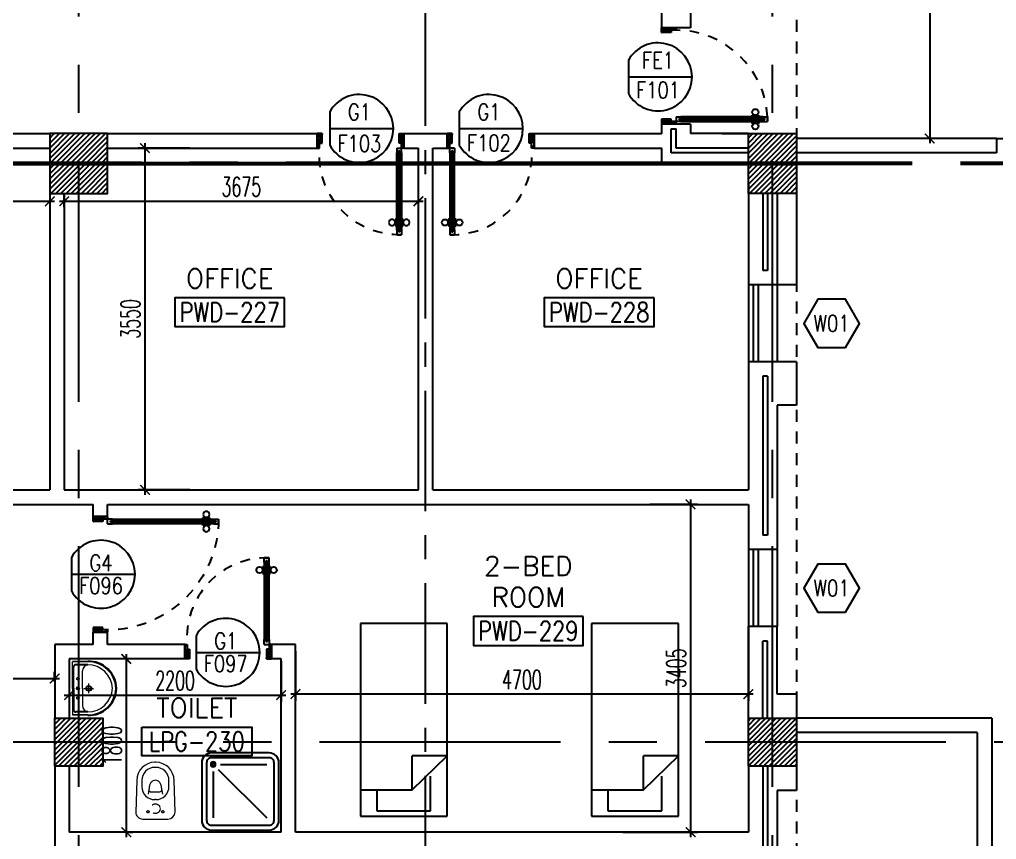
# Model space of a CAD drawing. Extents: x 88852.7 to 88945.7, y 39921.6 to 40001.1.
# Drawn here: x 88927.4 to 88937.54, y 39949.07 to 39957.58 of the extents above; entities that cross this region are included whole.
import ezdxf
from ezdxf.enums import TextEntityAlignment as Align

# ---------------------------------------------------------------- set-up
doc = ezdxf.new("R2010")
doc.units = 0
doc.header["$MEASUREMENT"] = 0
doc.header["$PDMODE"] = 34
for name, pattern in [('CENTER', [2, 1.25, -0.25, 0.25, -0.25]), ('CENTERX2', [4, 2.5, -0.5, 0.5, -0.5]), ('DASHED', [0.75, 0.5, -0.25]), ('HIDDEN', [0.375, 0.25, -0.125]), ('HIDDEN2', [0.1875, 0.125, -0.0625])]:
    doc.linetypes.add(name, pattern=pattern)
doc.layers.get('0').update_dxf_attribs({"linetype": 'CONTINUOUS'})
doc.layers.get('DEFPOINTS').update_dxf_attribs({"linetype": 'CONTINUOUS'})
for name, color, linetype in [('AX-DIM', 4, 'CONTINUOUS'), ('AXES', 11, 'CENTERX2'), ('AXES1', 11, 'CENTER'), ('COL', 2, 'CONTINUOUS'), ('DIM', 4, 'CONTINUOUS'), ('DOOR', 7, 'CONTINUOUS'), ('DOOR-CR', 4, 'CONTINUOUS'), ('DOOR-NO', 3, 'CONTINUOUS'), ('EJ', 9, 'CONTINUOUS'), ('FIX', 3, 'CONTINUOUS'), ('FUR', 4, 'CONTINUOUS'), ('HAT', 8, 'CONTINUOUS'), ('HIDDEN', 9, 'HIDDEN2'), ('INSUL', 4, 'CONTINUOUS'), ('PROJ-L', 3, 'CONTINUOUS'), ('RM-BOX', 4, 'CONTINUOUS'), ('RM-NAME', 2, 'CONTINUOUS'), ('RM-NO', 2, 'CONTINUOUS'), ('ROOF', 7, 'CONTINUOUS'), ('WALL', 2, 'CONTINUOUS'), ('WIN', 3, 'CONTINUOUS'), ('WIN-BOX', 3, 'CONTINUOUS'), ('WIN-NO', 5, 'CONTINUOUS')]:
    doc.layers.add(name, color=color, linetype=linetype)
doc.styles.add('ROMANS', font='ROMANS.shx', dxfattribs={"width": 0.6})
doc.dimstyles.new('DIM-OUT', dxfattribs={"dimscale": 0, "dimtxt": 0.24, "dimasz": 0.08, "dimexe": 0.02, "dimexo": 0.02, "dimgap": 0.05, "dimtad": 1, "dimdec": 0, "dimlfac": 1000, "dimzin": 0, "dimdsep": 46, "dimtxsty": 'ROMANS', "dimblk1": 'ARCHTICK', "dimblk2": 'ARCHTICK', "dimsah": 1, "dimcen": 0.01, "dimdle": 0.08, "dimclrd": 4, "dimclre": 4, "dimclrt": 2, "dimadec": 0, "dimazin": 0, "dimtp": 2, "dimtm": 2, "dimtfac": 0.114286, "dimtdec": 0, "dimtix": 1, "dimtmove": 2, "dimatfit": 3, "dimldrblk": 'ARCHTICK', "dimfxl": 0, "dimtolj": 1, "dimtzin": 0, "dimarcsym": 0})
doc.dimstyles.new('STANDARD in', dxfattribs={"dimtxt": 0.2, "dimasz": 0.1, "dimexe": 0.07, "dimexo": 0.07, "dimgap": 0.05, "dimtad": 1, "dimdec": 0, "dimlfac": 1000, "dimzin": 0, "dimdsep": 46, "dimtxsty": 'ROMANS', "dimblk": 'ARCHTICK', "dimcen": 0.05, "dimdle": 0.05, "dimclrd": 4, "dimclre": 4, "dimclrt": 2, "dimadec": 0, "dimazin": 0, "dimtfac": 1, "dimtdec": 0, "dimtmove": 2, "dimatfit": 3, "dimfxl": 0, "dimtolj": 1, "dimtzin": 0, "dimarcsym": 0})

# ---------------------------------------------------------------- blocks, each defined once
blk = doc.blocks.new('_ARCHTICK')
at = {"color": 0, "linetype": 'ByBlock', "const_width": 0.15}
blk.add_lwpolyline([(-0.5, -0.5), (0.5, 0.5)], dxfattribs=at)
blk = doc.blocks.new('*D726')
at = {"layer": 'AX-DIM', "color": 4, "lineweight": -2}
for p, q in [((88944.31, 39987.63), (88944.31, 39928.15)), ((88935.48, 39987.55), (88944.33, 39987.55)), ((88935.48, 39928.23), (88944.33, 39928.23))]:
    blk.add_line(p, q, dxfattribs=at)
at = {"layer": 'DEFPOINTS', "color": 0}
for p in [(88935.46, 39987.55), (88935.46, 39928.23), (88944.31, 39928.23)]:
    blk.add_point(p, dxfattribs=at)
at = {"layer": 'AX-DIM', "color": 4, "lineweight": -2, "xscale": 0.08, "yscale": 0.08, "zscale": 0.08}
for p, rotation in [((88944.31, 39987.55), 90), ((88944.31, 39928.23), 270)]:
    blk.add_blockref('_ARCHTICK', p, dxfattribs=dict(at, rotation=rotation))
at = {"layer": 'AX-DIM', "color": 2, "insert": (88944.14, 39957.89), "char_height": 0.24, "attachment_point": 5, "rotation": 90, "style": 'ROMANS'}
blk.add_mtext('\\A1;59320', dxfattribs=at)
blk = doc.blocks.new('*D223')
at = {"layer": 'DEFPOINTS', "color": 0, "linetype": 'ByBlock'}
for p in [(88933.869, 39952.55), (88933.588, 39949.145), (88934.361, 39949.145)]:
    blk.add_point(p, dxfattribs=at)
at = {"layer": 'DIM', "color": 4, "linetype": 'ByBlock', "lineweight": -2}
for p, q in [((88934.361, 39952.6), (88934.361, 39949.095)), ((88933.939, 39952.55), (88934.431, 39952.55)), ((88933.658, 39949.145), (88934.431, 39949.145))]:
    blk.add_line(p, q, dxfattribs=at)
at = {"layer": 'DIM', "color": 4, "linetype": 'ByBlock', "lineweight": -2, "xscale": 0.1, "yscale": 0.1, "zscale": 0.1}
for p, rotation in [((88934.361, 39952.55), 90), ((88934.361, 39949.145), 270)]:
    blk.add_blockref('_ARCHTICK', p, dxfattribs=dict(at, rotation=rotation))
at = {"layer": 'DIM', "color": 2, "linetype": 'ByBlock', "insert": (88934.211, 39950.847), "char_height": 0.2, "attachment_point": 5, "rotation": 90, "style": 'ROMANS'}
blk.add_mtext('\\A1;3405', dxfattribs=at)
blk = doc.blocks.new('*D224')
at = {"layer": 'DEFPOINTS', "color": 0, "linetype": 'ByBlock'}
for p in [(88934.96, 39952.08), (88930.26, 39951.095), (88930.26, 39950.579)]:
    blk.add_point(p, dxfattribs=at)
at = {"layer": 'DIM', "color": 4, "linetype": 'ByBlock', "lineweight": -2}
for p, q in [((88934.96, 39952.01), (88934.96, 39950.509)), ((88930.26, 39951.025), (88930.26, 39950.509)), ((88935.01, 39950.579), (88930.21, 39950.579))]:
    blk.add_line(p, q, dxfattribs=at)
at = {"layer": 'DIM', "color": 4, "linetype": 'ByBlock', "lineweight": -2, "xscale": 0.1, "yscale": 0.1, "zscale": 0.1, "rotation": 180}
blk.add_blockref('_ARCHTICK', (88930.26, 39950.579), dxfattribs=at)
at = {"layer": 'DIM', "color": 4, "linetype": 'ByBlock', "lineweight": -2, "xscale": 0.1, "yscale": 0.1, "zscale": 0.1}
blk.add_blockref('_ARCHTICK', (88934.96, 39950.579), dxfattribs=at)
at = {"layer": 'DIM', "color": 2, "linetype": 'ByBlock', "insert": (88932.61, 39950.729), "char_height": 0.2, "attachment_point": 5, "style": 'ROMANS'}
blk.add_mtext('\\A1;4700', dxfattribs=at)
blk = doc.blocks.new('*D225')
at = {"layer": 'DEFPOINTS', "color": 0, "linetype": 'ByBlock'}
for p in [(88928.685, 39950.945), (88928.468, 39949.145), (88928.503, 39949.145)]:
    blk.add_point(p, dxfattribs=at)
at = {"layer": 'DIM', "color": 4, "linetype": 'ByBlock', "lineweight": -2}
for p, q in [((88928.503, 39950.995), (88928.503, 39949.095)), ((88928.615, 39950.945), (88928.433, 39950.945)), ((88928.538, 39949.145), (88928.573, 39949.145))]:
    blk.add_line(p, q, dxfattribs=at)
at = {"layer": 'DIM', "color": 4, "linetype": 'ByBlock', "lineweight": -2, "xscale": 0.1, "yscale": 0.1, "zscale": 0.1}
for p, rotation in [((88928.503, 39950.945), 90), ((88928.503, 39949.145), 270)]:
    blk.add_blockref('_ARCHTICK', p, dxfattribs=dict(at, rotation=rotation))
at = {"layer": 'DIM', "color": 2, "linetype": 'ByBlock', "insert": (88928.353, 39950.045), "char_height": 0.2, "attachment_point": 5, "rotation": 90, "style": 'ROMANS'}
blk.add_mtext('\\A1;1800', dxfattribs=at)
blk = doc.blocks.new('*D221')
at = {"layer": 'DEFPOINTS', "color": 0, "linetype": 'ByBlock'}
for p in [(88931.535, 39955.697), (88927.86, 39955.565), (88931.535, 39955.565)]:
    blk.add_point(p, dxfattribs=at)
at = {"layer": 'DIM', "color": 4, "linetype": 'ByBlock', "lineweight": -2}
for p, q in [((88927.86, 39955.635), (88927.86, 39955.767)), ((88931.535, 39955.635), (88931.535, 39955.767)), ((88927.81, 39955.697), (88931.585, 39955.697))]:
    blk.add_line(p, q, dxfattribs=at)
at = {"layer": 'DIM', "color": 4, "linetype": 'ByBlock', "lineweight": -2, "xscale": 0.1, "yscale": 0.1, "zscale": 0.1, "rotation": 180}
blk.add_blockref('_ARCHTICK', (88927.86, 39955.697), dxfattribs=at)
at = {"layer": 'DIM', "color": 4, "linetype": 'ByBlock', "lineweight": -2, "xscale": 0.1, "yscale": 0.1, "zscale": 0.1}
blk.add_blockref('_ARCHTICK', (88931.535, 39955.697), dxfattribs=at)
at = {"layer": 'DIM', "color": 2, "linetype": 'ByBlock', "insert": (88929.698, 39955.847), "char_height": 0.2, "attachment_point": 5, "style": 'ROMANS'}
blk.add_mtext('\\A1;3675', dxfattribs=at)
blk = doc.blocks.new('*D219')
at = {"layer": 'DEFPOINTS', "color": 0, "linetype": 'ByBlock'}
for p in [(88924.485, 39956.25), (88927.71, 39956.25), (88927.71, 39955.697)]:
    blk.add_point(p, dxfattribs=at)
at = {"layer": 'DIM', "color": 4, "linetype": 'ByBlock', "lineweight": -2}
for p, q in [((88924.485, 39956.18), (88924.485, 39955.627)), ((88927.71, 39956.18), (88927.71, 39955.627)), ((88924.435, 39955.697), (88927.76, 39955.697))]:
    blk.add_line(p, q, dxfattribs=at)
at = {"layer": 'DIM', "color": 4, "linetype": 'ByBlock', "lineweight": -2, "xscale": 0.1, "yscale": 0.1, "zscale": 0.1, "rotation": 180}
blk.add_blockref('_ARCHTICK', (88924.485, 39955.697), dxfattribs=at)
at = {"layer": 'DIM', "color": 4, "linetype": 'ByBlock', "lineweight": -2, "xscale": 0.1, "yscale": 0.1, "zscale": 0.1}
blk.add_blockref('_ARCHTICK', (88927.71, 39955.697), dxfattribs=at)
at = {"layer": 'DIM', "color": 2, "linetype": 'ByBlock', "insert": (88926.098, 39955.847), "char_height": 0.2, "attachment_point": 5, "style": 'ROMANS'}
blk.add_mtext('\\A1;3225', dxfattribs=at)
blk = doc.blocks.new('*D222')
at = {"layer": 'DEFPOINTS', "color": 0, "linetype": 'ByBlock'}
for p in [(88929.234, 39956.25), (88928.697, 39952.7), (88929.234, 39952.7)]:
    blk.add_point(p, dxfattribs=at)
at = {"layer": 'DIM', "color": 4, "linetype": 'ByBlock', "lineweight": -2}
for p, q in [((88929.164, 39956.25), (88928.627, 39956.25)), ((88928.697, 39956.3), (88928.697, 39952.65)), ((88929.164, 39952.7), (88928.627, 39952.7))]:
    blk.add_line(p, q, dxfattribs=at)
at = {"layer": 'DIM', "color": 4, "linetype": 'ByBlock', "lineweight": -2, "xscale": 0.1, "yscale": 0.1, "zscale": 0.1}
for p, rotation in [((88928.697, 39956.25), 90), ((88928.697, 39952.7), 270)]:
    blk.add_blockref('_ARCHTICK', p, dxfattribs=dict(at, rotation=rotation))
at = {"layer": 'DIM', "color": 2, "linetype": 'ByBlock', "insert": (88928.547, 39954.475), "char_height": 0.2, "attachment_point": 5, "rotation": 90, "style": 'ROMANS'}
blk.add_mtext('\\A1;3550', dxfattribs=at)
blk = doc.blocks.new('*D662')
at = {"layer": 'DEFPOINTS', "color": 0, "linetype": 'ByBlock'}
for p in [(88927.91, 39950.99), (88930.11, 39950.99), (88930.11, 39950.569)]:
    blk.add_point(p, dxfattribs=at)
at = {"layer": 'DIM', "color": 4, "linetype": 'ByBlock', "lineweight": -2}
for p, q in [((88927.91, 39950.92), (88927.91, 39950.499)), ((88930.11, 39950.92), (88930.11, 39950.499)), ((88927.86, 39950.569), (88930.16, 39950.569))]:
    blk.add_line(p, q, dxfattribs=at)
at = {"layer": 'DIM', "color": 4, "linetype": 'ByBlock', "lineweight": -2, "xscale": 0.1, "yscale": 0.1, "zscale": 0.1, "rotation": 180}
blk.add_blockref('_ARCHTICK', (88927.91, 39950.569), dxfattribs=at)
at = {"layer": 'DIM', "color": 4, "linetype": 'ByBlock', "lineweight": -2, "xscale": 0.1, "yscale": 0.1, "zscale": 0.1}
blk.add_blockref('_ARCHTICK', (88930.11, 39950.569), dxfattribs=at)
at = {"layer": 'DIM', "color": 2, "linetype": 'ByBlock', "insert": (88929.01, 39950.719), "char_height": 0.2, "attachment_point": 5, "style": 'ROMANS'}
blk.add_mtext('\\A1;2200', dxfattribs=at)
blk = doc.blocks.new('*D301')
at = {"layer": 'DEFPOINTS', "color": 0, "linetype": 'ByBlock'}
for p in [(88927.76, 39950.741), (88924.485, 39950.641), (88927.76, 39950.641)]:
    blk.add_point(p, dxfattribs=at)
at = {"layer": 'DIM', "color": 4, "linetype": 'ByBlock', "lineweight": -2}
for p, q in [((88924.485, 39950.711), (88924.485, 39950.811)), ((88927.76, 39950.711), (88927.76, 39950.811)), ((88924.435, 39950.741), (88927.81, 39950.741))]:
    blk.add_line(p, q, dxfattribs=at)
at = {"layer": 'DIM', "color": 4, "linetype": 'ByBlock', "lineweight": -2, "xscale": 0.1, "yscale": 0.1, "zscale": 0.1, "rotation": 180}
blk.add_blockref('_ARCHTICK', (88924.485, 39950.741), dxfattribs=at)
at = {"layer": 'DIM', "color": 4, "linetype": 'ByBlock', "lineweight": -2, "xscale": 0.1, "yscale": 0.1, "zscale": 0.1}
blk.add_blockref('_ARCHTICK', (88927.76, 39950.741), dxfattribs=at)
at = {"layer": 'DIM', "color": 2, "linetype": 'ByBlock', "insert": (88926.123, 39950.891), "char_height": 0.2, "attachment_point": 5, "style": 'ROMANS'}
blk.add_mtext('\\A1;3275', dxfattribs=at)
blk = doc.blocks.new('*D214')
at = {"layer": 'DEFPOINTS', "color": 0, "linetype": 'ByBlock'}
for p in [(88936.909, 39959.45), (88936.842, 39956.35), (88936.909, 39956.35)]:
    blk.add_point(p, dxfattribs=at)
at = {"layer": 'DIM', "color": 4, "linetype": 'ByBlock', "lineweight": -2}
for p, q in [((88936.842, 39959.5), (88936.842, 39956.3)), ((88936.839, 39959.45), (88936.772, 39959.45)), ((88936.839, 39956.35), (88936.772, 39956.35))]:
    blk.add_line(p, q, dxfattribs=at)
at = {"layer": 'DIM', "color": 4, "linetype": 'ByBlock', "lineweight": -2, "xscale": 0.1, "yscale": 0.1, "zscale": 0.1}
for p, rotation in [((88936.842, 39959.45), 90), ((88936.842, 39956.35), 270)]:
    blk.add_blockref('_ARCHTICK', p, dxfattribs=dict(at, rotation=rotation))
at = {"layer": 'DIM', "color": 2, "linetype": 'ByBlock', "insert": (88936.692, 39957.9), "char_height": 0.2, "attachment_point": 5, "rotation": 90, "style": 'ROMANS'}
blk.add_mtext('\\A1;3100', dxfattribs=at)
blk = doc.blocks.new('SHR1')
at = {"layer": 'FIX'}
for p, q in [((-196, 196), (-700, 700)), ((-143, 218), (-143, 700)), ((-218, 143), (-700, 143))]:
    blk.add_line(p, q, dxfattribs=at)
for points in [[(-825, 125), (-825, 725, -0.414214), (-725, 825), (-125, 825, -0.414214), (-25, 725), (-25, 125, -0.414214), (-125, 25), (-725, 25, -0.414214)], [(-775, 125), (-775, 725, -0.414214), (-725, 775), (-125, 775, -0.414214), (-75, 725), (-75, 125, -0.414214), (-125, 75), (-725, 75, -0.414214)]]:
    blk.add_lwpolyline(points, format="xyb", close=True, dxfattribs=at)
for radius in [25, 15]:
    blk.add_circle((-143, 143), radius, dxfattribs=at)
blk = doc.blocks.new('WC1')
at = {"layer": 'FIX', "lineweight": 20}
for p, q in [((-210, 204), (-538, 194)), ((-475, 141), (-538, 141)), ((-137, 0), (-137, 131)), ((-727, 5), (-727, -5)), ((-674, 5), (-674, -5)), ((-534, 24), (-540, 0)), ((-540, 0), (-534, -24)), ((-395, 76), (-490, 60)), ((-339, 5), (-339, -5)), ((-137, -131), (-137, 0)), ((-490, -60), (-395, -76)), ((-538, -141), (-475, -141)), ((-538, -194), (-210, -204)), ((-213, -204), (-210, -204))]:
    blk.add_line(p, q, dxfattribs=at)
at = {"layer": 'FIX', "linetype": 'Continuous', "lineweight": 20}
blk.add_line((-420, -47), (-420, 45), dxfattribs=at)
at = {"layer": 'FIX', "linetype": 'HIDDEN2', "lineweight": 20, "ltscale": 0.3}
blk.add_circle((-245, 0), 49.8, dxfattribs=at)
at = {"layer": 'FIX', "linetype": 'HIDDEN', "lineweight": 20, "ltscale": 0.05}
for centre in [(-213, 78), (-213, -77)]:
    blk.add_circle(centre, 11.6, dxfattribs=at)
at = {"layer": 'FIX', "lineweight": 20}
for centre, radius, start, end in [((-210, 131), 73, 360, 90), ((-538, 5), 189, 90, 180), ((-538, 5), 136, 90, 180), ((-475, 5), 136, 360, 90), ((-473, -7), 68.2, 128.9242, 152.8468), ((-464, -18), 82, 108.496, 128.9242), ((-538, -5), 189, 180, 270), ((-538, -5), 136, 180, 270), ((-473, 7), 68.2, 207.1532, 231.0758), ((-464, 18), 82, 231.0758, 251.504), ((-475, -5), 136, 270, 0), ((-210, -131), 73, 270, 0)]:
    blk.add_arc(centre, radius, start, end, dxfattribs=at)
at = {"layer": 'FIX', "linetype": 'Continuous', "lineweight": 20}
for centre, start, end in [((-443, 46), 357.6662, 91.6121), ((-442, -46), 268.3879, 2.3338)]:
    blk.add_arc(centre, 22.3, start, end, dxfattribs=at)
blk = doc.blocks.new('LAV1')
at = {"layer": 'FIX', "linetype": 'ByBlock', "ltscale": 0.3}
for p, q in [((-280, 210), (-275, 50)), ((-245, 210), (-245, 85)), ((245, 210), (245, 85)), ((280, 210), (275, 50)), ((0, 60), (-220, 60)), ((0, 60), (220, 60))]:
    blk.add_line(p, q, dxfattribs=at)
at = {"layer": 'FIX', "linetype": 'Continuous', "lineweight": 20}
for p, q in [((-275, 210), (-275, 50)), ((275, 210), (275, 50)), ((0, 155), (-181, 155)), ((0, 155), (181, 155)), ((0, 50), (-275, 50)), ((0, 50), (-252, 50)), ((0, 50), (275, 50)), ((0, 50), (252, 50))]:
    blk.add_line(p, q, dxfattribs=at)
at = {"layer": 'FIX', "linetype": 'DASHED', "lineweight": 20, "ltscale": 0.05}
for p, q in [((50, 220), (-50, 220)), ((0, 170), (0, 270)), ((0, 170), (0, 270))]:
    blk.add_line(p, q, dxfattribs=at)
at = {"layer": 'FIX', "lineweight": 20}
for p, q in [((16, 107), (-15, 107)), ((0, 92), (0, 123))]:
    blk.add_line(p, q, dxfattribs=at)
for centre, radius in [((0, 220), 29.5), ((0, 220), 22.5), ((0, 107), 15.5)]:
    blk.add_circle(centre, radius, dxfattribs=at)
at = {"layer": 'FIX', "linetype": 'HIDDEN', "lineweight": 20, "ltscale": 0.05}
for centre in [(-100, 107), (100, 107)]:
    blk.add_circle(centre, 12.4, dxfattribs=at)
at = {"layer": 'FIX', "linetype": 'ByBlock', "ltscale": 0.3}
for centre, radius, start, end in [((7, 220), 287, 91.3776, 182.0064), ((-7, 220), 287, 357.9936, 88.6224), ((-220, 85), 24.9, 179.7021, 269.9486), ((220, 85), 24.9, 270.0514, 0.2979)]:
    blk.add_arc(centre, radius, start, end, dxfattribs=at)
at = {"layer": 'FIX', "linetype": 'Continuous', "lineweight": 20}
for centre, radius, start, end in [((8, 217), 283, 91.6988, 181.351), ((8, 212), 253, 91.7328, 180.4884), ((-8, 217), 283, 358.649, 88.3012), ((-8, 212), 253, 359.5116, 88.2672), ((-179, 222), 66.9, 190.2006, 268.0786), ((179, 222), 66.9, 271.9214, 349.7994)]:
    blk.add_arc(centre, radius, start, end, dxfattribs=at)
blk = doc.blocks.new('DD1')
at = {"layer": 'DOOR-CR'}
blk.add_line((-308, 0), (353, 0), dxfattribs=at)
blk.add_lwpolyline([(-308, -173, 3.820224), (-308, 173)], format="xyb", close=True, dxfattribs=at)
at = {"layer": 'DOOR-NO', "style": 'ROMANS', "width": 0.8}
for tag, p in [('G', (0, 142)), ('000', (0, -141))]:
    blk.add_attdef(tag, text='', height=204, dxfattribs=at).set_placement(p, align=Align.MIDDLE)
blk = doc.blocks.new('DOOR90')
at = {"layer": 'DOOR', "linetype": 'ByBlock'}
for p, q in [((0, 0), (-150, 0)), ((-200, -25), (-1000, -25)), ((-200, -42), (-1000, -42)), ((-200, -58), (-1000, -58)), ((-1000, -75), (-200, -75))]:
    blk.add_line(p, q, dxfattribs=at)
at = {"layer": 'DOOR', "color": 0, "linetype": 'ByBlock'}
for p, q in [((-150, 0), (-150, -25)), ((-150, 0), (0, 0)), ((0, -50), (0, 0)), ((-1050, -25), (-1050, -75)), ((-1050, -75), (-1050, -25)), ((-1000, -25), (-1050, -25)), ((-1000, -75), (-1050, -75)), ((-1020, -42), (-1020, -58)), ((-1000, -42), (-1020, -42)), ((-1000, -58), (-1020, -58)), ((-1000, -25), (-1000, -42)), ((-1000, -58), (-1000, -75)), ((-968, -25), (-968, -18)), ((-878, -18), (-968, -18)), ((-968, -75), (-968, -82)), ((-878, -82), (-968, -82)), ((-955, -18), (-955, -9)), ((-955, -9), (-890, -9)), ((-955, -18), (-890, -18)), ((-955, -82), (-955, -91)), ((-955, -82), (-890, -82)), ((-955, -91), (-890, -91)), ((-890, -18), (-890, -9)), ((-890, -82), (-890, -91)), ((-878, -25), (-878, -18)), ((-878, -75), (-878, -82)), ((-200, -42), (-200, -25)), ((-200, -25), (-150, -25)), ((-180, -42), (-200, -42)), ((-200, -75), (-200, -58)), ((-200, -58), (-180, -58)), ((-150, -75), (-200, -75)), ((-180, -58), (-180, -42)), ((-150, -75), (-150, -25)), ((-150, -25), (-100, -25)), ((-100, -25), (-100, -50)), ((-100, -50), (0, -50)), ((-150, -900), (-150, -875)), ((-150, -875), (-100, -875)), ((0, -900), (-150, -900)), ((-150, -900), (0, -900)), ((-100, -850), (0, -850)), ((-100, -875), (-100, -850)), ((0, -850), (0, -900))]:
    blk.add_line(p, q, dxfattribs=at)
at = {"layer": 'DOOR', "color": 9, "linetype": 'ByBlock'}
for p, q in [((0, -50), (-114, 0)), ((0, -50), (-40, 0)), ((0, -50), (-100, -37)), ((0, -850), (-114, -900)), ((0, -850), (-100, -863)), ((0, -850), (-40, -900))]:
    blk.add_line(p, q, dxfattribs=at)
at = {"layer": 'DOOR', "color": 0, "linetype": 'ByBlock'}
for centre in [(-923, 24), (-923, -124)]:
    blk.add_circle(centre, 32.4, dxfattribs=at)
at = {"layer": 'DOOR', "color": 9, "linetype": 'ByBlock'}
for centre, radius, start, end in [((0, -50), 74.4, 137.7764, 180), ((0, -50), 54.4, 113.2074, 180), ((0, -50), 154, 161.1053, 166.2858), ((0, -50), 134, 158.1598, 169.28), ((0, -50), 114, 154.0838, 167.3774), ((0, -50), 94.4, 148.0182, 180), ((0, -50), 34.4, 90, 180), ((0, -50), 14.4, 90, 180), ((0, -850), 154, 193.7142, 198.8947), ((0, -850), 134, 190.72, 201.8402), ((0, -850), 94.4, 180, 211.9818), ((0, -850), 74.4, 180, 222.2236), ((0, -850), 54.4, 180, 246.7926), ((0, -850), 34.4, 180, 270), ((0, -850), 14.4, 180, 270)]:
    blk.add_arc(centre, radius, start, end, dxfattribs=at)
at = {"layer": 'DOOR', "linetype": 'HIDDEN', "ltscale": 0.5}
blk.add_arc((-222, -50), 828, 178.2701, 275.003, dxfattribs=at)
blk = doc.blocks.new('WW1')
at = {"layer": 'WIN-BOX'}
blk.add_lwpolyline([(144, -250), (289, 0), (144, 250), (-144, 250), (-289, 0), (-144, -250)], close=True, dxfattribs=at)
at = {"layer": 'WIN-NO', "style": 'ROMANS', "width": 0.8}
blk.add_attdef('W00', text='', height=170, dxfattribs=at).set_placement((0, 0), align=Align.MIDDLE)
blk = doc.blocks.new('*X110')
at = {"color": 0}
for p, q in [((253128, 139850), (253628, 140350)), ((253129, 139903), (253575, 140350)), ((253129, 139956), (253522, 140350)), ((253129, 140009), (253469, 140350)), ((253129, 140062), (253416, 140350)), ((253129, 140115), (253363, 140350)), ((253129, 140168), (253310, 140350)), ((253129, 140221), (253257, 140350)), ((253129, 140274), (253204, 140350)), ((253129, 140327), (253151, 140350)), ((253181, 139850), (253629, 140297)), ((253234, 139850), (253629, 140244)), ((253287, 139850), (253629, 140191)), ((253340, 139850), (253629, 140138)), ((253393, 139850), (253629, 140085)), ((253446, 139850), (253629, 140032)), ((253499, 139850), (253629, 139979)), ((253553, 139850), (253629, 139926)), ((253606, 139850), (253629, 139873))]:
    blk.add_line(p, q, dxfattribs=at)
blk = doc.blocks.new('COL50')
at = {"layer": 'COL'}
blk.add_lwpolyline([(-250, 250), (-250, -250), (250, -250), (250, 250)], close=True, dxfattribs=at)
blk = doc.blocks.new('AH20A')
at = {"layer": 'FUR'}
for p, q in [((0, 0.5), (0, -0.5)), ((1, 0.5), (0, 0.5)), ((0.1358, 0.5), (0.1358, -0.0987)), ((1, -0.5), (1, 0.5)), ((0.1358, 0.3112), (0.0277, 0.3112)), ((0.0277, 0.3112), (0.0277, -0.3087)), ((0.1358, -0.0987), (0.3125, -0.5)), ((0.1358, -0.0987), (0.3125, -0.0987)), ((0.3125, -0.5), (0.3125, -0.0987)), ((0.0277, -0.3087), (0.2076, -0.3087)), ((0, -0.5), (1, -0.5))]:
    blk.add_line(p, q, dxfattribs=at)
blk = doc.blocks.new('RM1')
at = {"layer": 'RM-BOX'}
blk.add_lwpolyline([(570, -200), (-570, -200), (-570, -500), (570, -500)], close=True, dxfattribs=at)
at = {"layer": 'RM-NAME', "style": 'ROMANS'}
for tag, p in [('ROOMNAME1', (0, 324)), ('ROOMNAME2', (0, 0))]:
    blk.add_attdef(tag, text='', height=200, dxfattribs=at).set_placement(p, align=Align.MIDDLE)
at = {"layer": 'RM-NO', "style": 'ROMANS', "width": 0.8}
blk.add_attdef('ROOMNO', text='', height=200, dxfattribs=at).set_placement((0, -350), align=Align.MIDDLE)
blk = doc.blocks.new('C5')
at = {"layer": 'HAT', "linetype": 'ByBlock'}
h = blk.add_hatch(dxfattribs=at)
h.set_pattern_fill('ANSI31', color=256, scale=300, style=0)
h.set_pattern_definition([(45, (-223356.182, -51411.005), (-26.516504, 26.516504), [])])
h.paths.add_polyline_path([(300, 300), (0, 300), (0, 0), (300, 0)])
h.paths.add_polyline_path([(600, 300), (300, 300), (300, 0), (600, 0)])
at = {"layer": 'COL'}
blk.add_lwpolyline([(600, 300), (0, 300), (0, 0), (600, 0)], close=True, dxfattribs=at)
blk = doc.blocks.new('*X109')
at = {"color": 0}
for p, q in [((245929, 139863), (246416, 140350)), ((245929, 139916), (246363, 140350)), ((245929, 139969), (246310, 140350)), ((245929, 140022), (246257, 140350)), ((245929, 140075), (246204, 140350)), ((245929, 140128), (246151, 140350)), ((245929, 140181), (246098, 140350)), ((245929, 140234), (246045, 140350)), ((245929, 140287), (245991, 140350)), ((245929, 140340), (245938, 140350)), ((245969, 139850), (246429, 140310)), ((246022, 139850), (246429, 140256)), ((246075, 139850), (246429, 140203)), ((246128, 139850), (246429, 140150)), ((246181, 139850), (246429, 140097)), ((246234, 139850), (246429, 140044)), ((246287, 139850), (246429, 139991)), ((246340, 139850), (246429, 139938)), ((246393, 139850), (246429, 139885))]:
    blk.add_line(p, q, dxfattribs=at)
blk = doc.blocks.new('DOOR100')
at = {"layer": 'DOOR', "color": 0, "linetype": 'ByBlock'}
for p, q in [((-83, 1129), (-83, 1219)), ((-76, 1219), (-83, 1219)), ((-76, 1251), (-76, 1301)), ((-76, 1301), (-26, 1301)), ((-26, 1301), (-76, 1301)), ((-59, 1251), (-76, 1251)), ((-59, 1251), (-59, 1271)), ((-43, 1271), (-59, 1271)), ((-43, 1251), (-43, 1271)), ((-26, 1251), (-43, 1251)), ((-26, 1251), (-26, 1301)), ((-26, 1219), (-19, 1219)), ((-19, 1129), (-19, 1219)), ((-92, 1206), (-92, 1141)), ((-83, 1206), (-92, 1206)), ((-83, 1141), (-92, 1141)), ((-83, 1206), (-83, 1141)), ((-76, 1129), (-83, 1129)), ((-26, 1129), (-19, 1129)), ((-19, 1206), (-19, 1141)), ((-19, 1206), (-10, 1206)), ((-19, 1141), (-10, 1141)), ((-10, 1206), (-10, 1141)), ((-1201, 0), (-1201, 150)), ((-1201, 150), (-1176, 150)), ((-1201, 150), (-1201, 0)), ((-1176, 150), (-1176, 100)), ((-76, 200), (-59, 200)), ((-76, 150), (-76, 200)), ((-76, 150), (-26, 150)), ((-59, 200), (-59, 180)), ((-59, 180), (-43, 180)), ((-43, 200), (-26, 200)), ((-43, 180), (-43, 200)), ((-26, 200), (-26, 150)), ((-1, 150), (-26, 150)), ((-26, 150), (-26, 100)), ((-1, 150), (-1, 0)), ((-1151, 0), (-1201, 0)), ((-1176, 100), (-1151, 100)), ((-1151, 100), (-1151, 0)), ((-51, 100), (-51, 0)), ((-26, 100), (-51, 100)), ((-51, 0), (-1, 0))]:
    blk.add_line(p, q, dxfattribs=at)
at = {"layer": 'DOOR', "linetype": 'ByBlock'}
for p, q in [((-76, 1251), (-76, 200)), ((-59, 200), (-59, 1251)), ((-43, 200), (-43, 1251)), ((-26, 200), (-26, 1251))]:
    blk.add_line(p, q, dxfattribs=at)
at = {"layer": 'DOOR', "color": 9, "linetype": 'ByBlock'}
for p, q in [((-1151, 0), (-1201, 114)), ((-51, 0), (-1, 114)), ((-1151, 0), (-1201, 40)), ((-1151, 0), (-1164, 100)), ((-51, 0), (-38, 100)), ((-51, 0), (-1, 40))]:
    blk.add_line(p, q, dxfattribs=at)
at = {"layer": 'DOOR', "color": 0, "linetype": 'ByBlock'}
for centre in [(-125, 1174), (22, 1174)]:
    blk.add_circle(centre, 32.4, dxfattribs=at)
at = {"layer": 'DOOR', "linetype": 'HIDDEN', "ltscale": 0.5}
blk.add_arc((-27, 152), 1149, 89.961, 180.0931, dxfattribs=at)
at = {"layer": 'DOOR', "color": 9, "linetype": 'ByBlock'}
for centre, radius, start, end in [((-1151, 0), 154, 103.7142, 108.8947), ((-1151, 0), 134, 100.72, 111.8402), ((-51, 0), 134, 68.1598, 79.28), ((-51, 0), 114, 64.0838, 77.3774), ((-51, 0), 154, 71.1053, 76.2858), ((-1151, 0), 94.4, 90, 121.9818), ((-1151, 0), 74.4, 90, 132.2236), ((-1151, 0), 54.4, 90, 156.7926), ((-1151, 0), 34.4, 90, 180), ((-1151, 0), 14.4, 90, 180), ((-51, 0), 94.4, 58.0182, 90), ((-51, 0), 74.4, 47.7764, 90), ((-51, 0), 54.4, 23.2074, 90), ((-51, 0), 34.4, 0, 90), ((-51, 0), 14.4, 0, 90)]:
    blk.add_arc(centre, radius, start, end, dxfattribs=at)
blk = doc.blocks.new('DOOR-10')
at = {"layer": 'DOOR', "color": 0, "linetype": 'ByBlock'}
for p, q in [((-76, 1018), (-83, 1018)), ((-83, 928), (-83, 1018)), ((-26, 1100), (-76, 1100)), ((-76, 1100), (-26, 1100)), ((-76, 1050), (-76, 1100)), ((-59, 1050), (-76, 1050)), ((-43, 1070), (-59, 1070)), ((-59, 1050), (-59, 1070)), ((-43, 1050), (-43, 1070)), ((-26, 1050), (-43, 1050)), ((-26, 1050), (-26, 1100)), ((-26, 1018), (-18, 1018)), ((-18, 928), (-18, 1018)), ((-83, 1005), (-92, 1005)), ((-92, 1005), (-92, 940)), ((-83, 940), (-92, 940)), ((-83, 1005), (-83, 940)), ((-76, 928), (-83, 928)), ((-26, 928), (-18, 928)), ((-18, 1005), (-9, 1005)), ((-18, 1005), (-18, 940)), ((-18, 940), (-9, 940)), ((-9, 1005), (-9, 940)), ((-1001, 0), (-1001, 150)), ((-1001, 150), (-976, 150)), ((-1001, 150), (-1001, 0)), ((-976, 150), (-976, 100)), ((-76, 200), (-59, 200)), ((-76, 150), (-76, 200)), ((-76, 150), (-26, 150)), ((-59, 200), (-59, 180)), ((-59, 180), (-43, 180)), ((-43, 200), (-26, 200)), ((-43, 180), (-43, 200)), ((-26, 200), (-26, 150)), ((-1, 150), (-26, 150)), ((-26, 150), (-26, 100)), ((-951, 0), (-1001, 0)), ((-976, 100), (-951, 100)), ((-951, 100), (-951, 0)), ((-51, 100), (-51, 0)), ((-26, 100), (-51, 100)), ((-51, 0), (-1, 0))]:
    blk.add_line(p, q, dxfattribs=at)
at = {"layer": 'DOOR', "linetype": 'ByBlock'}
for p, q in [((-76, 1050), (-76, 200)), ((-59, 200), (-59, 1050)), ((-43, 200), (-43, 1050)), ((-26, 200), (-26, 1050))]:
    blk.add_line(p, q, dxfattribs=at)
at = {"layer": 'DOOR', "color": 9, "linetype": 'ByBlock'}
for p, q in [((-951, 0), (-1001, 114)), ((-51, 0), (-1, 114)), ((-1, 0), (-1, 150)), ((-951, 0), (-1001, 40)), ((-951, 0), (-964, 100)), ((-51, 0), (-37, 100)), ((-51, 0), (-1, 40))]:
    blk.add_line(p, q, dxfattribs=at)
at = {"layer": 'DOOR', "color": 0, "linetype": 'ByBlock'}
for centre in [(-124, 973), (23, 973)]:
    blk.add_circle(centre, 32.4, dxfattribs=at)
at = {"layer": 'DOOR', "linetype": 'HIDDEN', "ltscale": 0.5}
blk.add_arc((-23, 149), 952, 93.1482, 179.9482, dxfattribs=at)
at = {"layer": 'DOOR', "color": 9, "linetype": 'ByBlock'}
for centre, radius, start, end in [((-951, 0), 154, 103.7142, 108.8947), ((-951, 0), 134, 100.72, 111.8402), ((-51, 0), 134, 68.1598, 79.28), ((-51, 0), 114, 64.0838, 77.3774), ((-51, 0), 154, 71.1053, 76.2858), ((-951, 0), 94.4, 90, 121.9818), ((-951, 0), 74.4, 90, 132.2236), ((-951, 0), 54.4, 90, 156.7926), ((-951, 0), 34.4, 90, 180), ((-951, 0), 14.4, 90, 180), ((-51, 0), 94.4, 58.0182, 90), ((-51, 0), 74.4, 47.7764, 90), ((-51, 0), 54.4, 23.2074, 90), ((-51, 0), 34.4, 0, 90), ((-51, 0), 14.4, 0, 90)]:
    blk.add_arc(centre, radius, start, end, dxfattribs=at)

msp = doc.modelspace()

# ---------------------------------------------------------------- hatches: boundary and pattern name
at = {"layer": 'HAT'}
h = msp.add_hatch(dxfattribs=at)
h.set_pattern_fill('ANSI31', color=256, scale=0.3, style=0)
h.set_pattern_definition([(45, (88602.274076, 39905.008557), (-0.0265165043, 0.0265165043), [])])
h.paths.add_polyline_path([(88935.2103, 39956.3996), (88934.9603, 39956.3996), (88934.9603, 39956.0996), (88935.2103, 39956.0996)])
h.paths.add_polyline_path([(88935.4603, 39956.3996), (88935.2103, 39956.3996), (88935.2103, 39956.0996), (88935.4603, 39956.0996)])
h = msp.add_hatch(dxfattribs=at)
h.set_pattern_fill('ANSI31', color=256, scale=0.3, style=0)
h.set_pattern_definition([(45, (88602.274076, 39904.688557), (-0.0265165043, 0.0265165043), [])])
h.paths.add_polyline_path([(88935.2103, 39956.0796), (88934.9603, 39956.0796), (88934.9603, 39955.7796), (88935.2103, 39955.7796)])
h.paths.add_polyline_path([(88935.4603, 39956.0796), (88935.2103, 39956.0796), (88935.2103, 39955.7796), (88935.4603, 39955.7796)])

# ---------------------------------------------------------------- linework, layer by layer
at = {"layer": 'AXES'}
for p, q in [((88928.0103, 39921.6153), (88928.0103, 40000.4279)), ((88935.2103, 39921.6153), (88935.2103, 40000.4279)), ((88944.6603, 39956.0996), (88876.9703, 39956.0996)), ((88944.6603, 39956.0796), (88876.9703, 39956.0796)), ((88945.0103, 39950.0796), (88876.9703, 39950.0796))]:
    msp.add_line(p, q, dxfattribs=at)
at = {"layer": 'AXES1'}
msp.add_line((88931.6103, 39928.4796), (88931.6103, 39987.2996), dxfattribs=at)
at = {"layer": 'COL'}
for points in [[(88934.9603, 39956.3996), (88935.4603, 39956.3996), (88935.4603, 39956.0996), (88934.9603, 39956.0996)], [(88934.9603, 39956.0796), (88935.4603, 39956.0796), (88935.4603, 39955.7796), (88934.9603, 39955.7796)]]:
    msp.add_lwpolyline(points, close=True, dxfattribs=at)
at = {"layer": 'EJ', "color": 8}
for p, q in [((88859.9253, 39956.0996), (88935.4603, 39956.0996)), ((88859.9253, 39956.0796), (88935.4603, 39956.0796))]:
    msp.add_line(p, q, dxfattribs=at)
at = {"layer": 'EJ'}
for p, q in [((88934.9603, 39956.0996), (88931.6853, 39956.0996)), ((88934.9603, 39956.0796), (88931.6853, 39956.0796))]:
    msp.add_line(p, q, dxfattribs=at)
at = {"layer": 'HIDDEN'}
msp.add_line((88935.4603, 39987.0576), (88935.4603, 39928.7296), dxfattribs=at)
at = {"layer": 'INSUL'}
for p, q in [((88934.1603, 39956.4496), (88934.2103, 39956.4496)), ((88934.1603, 39956.1996), (88934.1603, 39956.4496)), ((88934.1603, 39956.4496), (88934.2103, 39956.4496)), ((88934.2103, 39956.2496), (88934.2103, 39956.4496)), ((88934.9603, 39956.2496), (88934.2103, 39956.2496)), ((88934.9603, 39956.1996), (88934.1603, 39956.1996)), ((88935.1103, 39955.7796), (88935.1103, 39954.9796)), ((88935.1603, 39955.7796), (88935.1603, 39954.9796)), ((88935.1603, 39954.9796), (88935.1103, 39954.9796)), ((88935.1603, 39953.8796), (88935.1103, 39953.8796)), ((88935.1103, 39953.8796), (88935.1103, 39952.2296)), ((88935.1603, 39953.8796), (88935.1603, 39952.2296)), ((88935.1603, 39952.2296), (88935.1103, 39952.2296)), ((88935.1603, 39951.1296), (88935.1103, 39951.1296)), ((88935.1103, 39950.3296), (88935.1103, 39951.1296)), ((88935.1603, 39950.3296), (88935.1603, 39951.1296)), ((88935.1103, 39949.8296), (88935.1103, 39947.0296)), ((88935.1603, 39949.8296), (88935.1603, 39947.0296))]:
    msp.add_line(p, q, dxfattribs=at)
at = {"layer": 'PROJ-L', "linetype": 'Continuous'}
for p, q in [((88937.486, 39950.3296), (88935.4603, 39950.3296)), ((88937.486, 39950.3296), (88937.486, 39942.6296)), ((88937.336, 39950.1796), (88935.4603, 39950.1796)), ((88937.336, 39950.1796), (88937.336, 39942.7796))]:
    msp.add_line(p, q, dxfattribs=at)
at = {"layer": 'ROOF'}
for p, q in [((88937.5353, 39956.3496), (88935.4603, 39956.3496)), ((88937.5353, 39956.1996), (88935.4603, 39956.1996)), ((88902.686, 39956.0996), (88935.336, 39956.0996)), ((88902.686, 39956.0796), (88935.336, 39956.0796))]:
    msp.add_line(p, q, dxfattribs=at)
at = {"layer": 'WALL'}
for p, q in [((88934.0603, 39958.0996), (88934.0603, 39957.4995)), ((88934.3603, 39958.0996), (88934.3603, 39957.4995)), ((88934.3603, 39957.4995), (88934.0603, 39957.4995)), ((88934.0603, 39956.4995), (88934.0603, 39956.4026)), ((88934.3603, 39956.4995), (88934.0603, 39956.4995)), ((88934.0603, 39956.4995), (88934.0603, 39956.4026)), ((88934.3603, 39956.4995), (88934.0603, 39956.4995)), ((88934.3603, 39956.4995), (88934.3603, 39956.3996)), ((88934.3603, 39956.4995), (88934.3603, 39956.3996)), ((88920.9603, 39956.3996), (88927.7103, 39956.3996)), ((88928.3103, 39956.3996), (88930.4853, 39956.3996)), ((88930.4853, 39956.2496), (88930.4853, 39956.3996)), ((88931.3853, 39956.3996), (88931.8353, 39956.3996)), ((88931.3853, 39956.2496), (88931.3853, 39956.3996)), ((88931.8353, 39956.2496), (88931.8353, 39956.3996)), ((88932.7353, 39956.3996), (88934.0573, 39956.3996)), ((88932.7353, 39956.2496), (88932.7353, 39956.3996)), ((88934.9603, 39956.3996), (88934.3603, 39956.3996)), ((88934.6853, 39956.3996), (88934.9603, 39956.3996)), ((88937.5353, 39956.3496), (88940.5353, 39956.3496)), ((88937.5353, 39956.3496), (88937.5353, 39956.1996)), ((88924.4853, 39956.2496), (88927.7103, 39956.2496)), ((88928.3103, 39956.2496), (88930.4853, 39956.2496)), ((88931.3853, 39956.2496), (88931.5353, 39956.2496)), ((88931.5353, 39956.0996), (88931.5353, 39956.2496)), ((88931.6853, 39956.0996), (88931.6853, 39956.2496)), ((88931.6853, 39956.2496), (88931.8353, 39956.2496)), ((88932.7353, 39956.2496), (88934.0573, 39956.2496)), ((88934.0603, 39956.2466), (88934.0603, 39956.0996)), ((88931.5353, 39956.0996), (88931.6853, 39956.0996)), ((88931.5353, 39956.0796), (88931.6853, 39956.0796)), ((88931.5353, 39952.6996), (88931.5353, 39956.0796)), ((88931.6853, 39952.6996), (88931.6853, 39956.0796)), ((88934.0603, 39956.0996), (88934.9603, 39956.0996)), ((88934.9603, 39955.8796), (88934.9603, 39954.8296)), ((88927.7103, 39955.7796), (88927.7103, 39952.6996)), ((88927.8603, 39955.7796), (88927.8603, 39952.6996)), ((88935.2603, 39955.7796), (88935.2603, 39954.8296)), ((88935.4603, 39955.7796), (88935.4603, 39954.8296)), ((88935.4603, 39954.8296), (88934.9603, 39954.8296)), ((88935.4603, 39954.0296), (88934.9603, 39954.0296)), ((88934.9603, 39954.0296), (88934.9603, 39952.6996)), ((88935.4603, 39954.0296), (88935.4603, 39953.5796)), ((88935.2603, 39953.5796), (88935.2603, 39952.0796)), ((88935.4603, 39953.5796), (88935.2603, 39953.5796)), ((88925.8853, 39952.6996), (88927.7103, 39952.6996)), ((88927.8603, 39952.6996), (88931.5353, 39952.6996)), ((88931.6853, 39952.6996), (88934.9603, 39952.6996)), ((88925.8853, 39952.5496), (88928.1603, 39952.5496)), ((88928.3103, 39952.5496), (88934.9603, 39952.5496)), ((88934.9603, 39952.5496), (88934.9603, 39952.0796)), ((88935.2603, 39952.0796), (88934.9603, 39952.0796)), ((88935.2603, 39951.2796), (88934.9603, 39951.2796)), ((88934.9603, 39950.3296), (88934.9603, 39951.2796)), ((88935.2603, 39950.5796), (88935.2603, 39951.2796)), ((88927.7603, 39951.0946), (88927.7603, 39950.3296)), ((88928.1603, 39951.0946), (88927.7603, 39951.0946)), ((88929.1103, 39951.0946), (88928.3103, 39951.0946)), ((88930.2603, 39951.0946), (88930.0103, 39951.0946)), ((88927.9103, 39950.9446), (88927.9103, 39950.3296)), ((88929.1103, 39950.9446), (88927.9103, 39950.9446)), ((88930.1103, 39950.9446), (88930.0103, 39950.9446)), ((88935.4603, 39950.5796), (88935.2603, 39950.5796)), ((88935.4603, 39950.5796), (88935.4603, 39949.5796)), ((88927.7603, 39949.8296), (88927.7603, 39948.9946)), ((88927.9103, 39949.8296), (88927.9103, 39949.1446)), ((88934.9603, 39949.8296), (88934.9603, 39949.1446)), ((88935.2603, 39949.5796), (88935.2603, 39946.8796)), ((88935.4603, 39949.5796), (88935.2603, 39949.5796)), ((88930.1103, 39949.1446), (88927.9103, 39949.1446)), ((88934.9603, 39949.1446), (88930.2603, 39949.1446))]:
    msp.add_line(p, q, dxfattribs=at)
at = {"layer": 'WALL', "linetype": 'ByBlock'}
for p, q in [((88928.1603, 39952.4221), (88928.1603, 39952.5496)), ((88928.3103, 39952.4221), (88928.3103, 39952.5496)), ((88928.3103, 39952.4221), (88928.1603, 39952.4221)), ((88928.1603, 39951.0946), (88928.1603, 39951.2221)), ((88928.3103, 39951.2221), (88928.1603, 39951.2221)), ((88928.3103, 39951.0946), (88928.3103, 39951.2221)), ((88929.1103, 39950.9446), (88929.1103, 39951.0946)), ((88930.0103, 39950.9446), (88930.0103, 39951.0946)), ((88930.2603, 39949.1446), (88930.2603, 39951.0946)), ((88930.1103, 39949.1446), (88930.1103, 39950.9446))]:
    msp.add_line(p, q, dxfattribs=at)
at = {"layer": 'WALL', "linetype": 'ByBlock', "ltscale": 0.3}
for points in [[(88927.7603, 39950.3296), (88928.2603, 39950.3296), (88928.2603, 39949.8296), (88927.7603, 39949.8296)], [(88934.9603, 39950.3296), (88935.4603, 39950.3296), (88935.4603, 39949.8296), (88934.9603, 39949.8296)]]:
    msp.add_lwpolyline(points, close=True, dxfattribs=at)
at = {"layer": 'WALL'}
for centre, start, end in [((88934.0573, 39956.4026), 270, 0), ((88934.0573, 39956.4026), 270, 0), ((88934.0573, 39956.2466), 0, 90)]:
    msp.add_arc(centre, 0.003, start, end, dxfattribs=at)
at = {"layer": 'WIN'}
for p, q in [((88934.9603, 39954.8296), (88934.9603, 39954.0296)), ((88935.0103, 39954.8296), (88935.0103, 39954.0296)), ((88935.0603, 39954.8296), (88935.0603, 39954.0296)), ((88935.2603, 39954.8296), (88935.2603, 39954.0296)), ((88934.9603, 39952.0796), (88934.9603, 39951.2796)), ((88935.0103, 39952.0796), (88935.0103, 39951.2796)), ((88935.0603, 39952.0796), (88935.0603, 39951.2796)), ((88935.2603, 39952.0796), (88935.2603, 39951.2796))]:
    msp.add_line(p, q, dxfattribs=at)

# ---------------------------------------------------------------- block references
at = {"layer": 'COL', "linetype": 'ByBlock', "xscale": 0.001, "yscale": 0.001, "zscale": 0.001}
for p in [(88927.7103, 39956.0996), (88927.7103, 39955.7796)]:
    msp.add_blockref('C5', p, dxfattribs=at)
at = {"layer": 'COL', "xscale": -0.001, "yscale": 0.001, "zscale": 0.001}
for p in [(88928.0103, 39950.0796), (88935.2103, 39950.0796)]:
    msp.add_blockref('COL50', p, dxfattribs=at)
at = {"layer": 'DOOR', "color": 0, "linetype": 'ByBlock', "ltscale": 0.3, "xscale": 0.001, "yscale": 0.001, "zscale": 0.001, "rotation": 270}
msp.add_blockref('DOOR-10', (88934.0603, 39956.4988), dxfattribs=at)
at = {"layer": 'DOOR', "color": 0, "linetype": 'ByBlock', "yscale": 0.001, "zscale": 0.001}
for name, p, xscale, rotation in [('DOOR90', (88931.3853, 39956.3996), -0.001, 270), ('DOOR90', (88931.8353, 39956.3996), 0.001, 90), ('DOOR100', (88928.1603, 39952.4221), -0.001, 270), ('DOOR90', (88930.0103, 39950.9446), 0.001, 270)]:
    msp.add_blockref(name, p, dxfattribs=dict(at, xscale=xscale, rotation=rotation))
at = {"layer": 'DOOR-NO'}
ref = msp.add_blockref('DD1', (88934.0225, 39956.9889), dxfattribs=dict(at, xscale=0.001, yscale=0.001, zscale=0.001))
ref.add_attrib('G', 'FE1', dxfattribs={"height": 0.17, "style": 'ROMANS', "width": 0.8}).set_placement((88934.0225, 39957.1624), align=Align.MIDDLE)
ref.add_attrib('000', 'F101', dxfattribs={"height": 0.17, "style": 'ROMANS', "width": 0.8}).set_placement((88934.0225, 39956.8522), align=Align.MIDDLE)
ref = msp.add_blockref('DD1', (88930.9231, 39956.4524), dxfattribs=dict(at, xscale=0.001, yscale=0.001, zscale=0.001))
ref.add_attrib('G', 'G1', dxfattribs={"height": 0.17, "style": 'ROMANS', "width": 0.8}).set_placement((88930.9231, 39956.6243), align=Align.MIDDLE)
ref.add_attrib('000', 'F103', dxfattribs={"height": 0.17, "style": 'ROMANS', "width": 0.8}).set_placement((88930.9231, 39956.2972), align=Align.MIDDLE)
ref = msp.add_blockref('DD1', (88932.2677, 39956.4524), dxfattribs=dict(at, xscale=0.001, yscale=0.001, zscale=0.001))
ref.add_attrib('G', 'G1', dxfattribs={"height": 0.17, "style": 'ROMANS', "width": 0.8}).set_placement((88932.2677, 39956.6243), align=Align.MIDDLE)
ref.add_attrib('000', 'F102', dxfattribs={"height": 0.17, "style": 'ROMANS', "width": 0.8}).set_placement((88932.2677, 39956.303), align=Align.MIDDLE)
ref = msp.add_blockref('DD1', (88928.2414, 39951.8238), dxfattribs=dict(at, xscale=0.001, yscale=0.001, zscale=0.001))
ref.add_attrib('G', 'G4', dxfattribs={"height": 0.17, "style": 'ROMANS', "width": 0.8}).set_placement((88928.2414, 39951.9417), align=Align.MIDDLE)
ref.add_attrib('000', 'F096', dxfattribs={"height": 0.17, "style": 'ROMANS', "width": 0.8}).set_placement((88928.2414, 39951.7059), align=Align.MIDDLE)
ref = msp.add_blockref('DD1', (88929.536, 39951.0128), dxfattribs=dict(at, xscale=0.001, yscale=0.001, zscale=0.001))
ref.add_attrib('G', 'G1', dxfattribs={"height": 0.17, "style": 'ROMANS', "width": 0.8}).set_placement((88929.536, 39951.1307), align=Align.MIDDLE)
ref.add_attrib('000', 'F097', dxfattribs={"height": 0.17, "style": 'ROMANS', "width": 0.8}).set_placement((88929.536, 39950.8949), align=Align.MIDDLE)
at = {"layer": 'FIX'}
for name, p, xscale, yscale, zscale, rotation in [('AH20A', (88931.3834, 39949.3128), 2, 0.9, 2, 90), ('AH20A', (88933.7834, 39949.3128), 2, 0.9, 2, 90), ('SHR1', (88929.2623, 39949.9926), -0.001, 0.001, 0.001, 270), ('WC1', (88928.8053, 39949.1446), 0.001, 0.001, 0.001, 270)]:
    msp.add_blockref(name, p, dxfattribs=dict(at, xscale=xscale, yscale=yscale, zscale=zscale, rotation=rotation))
at = {"layer": 'FIX', "linetype": 'ByBlock', "ltscale": 0.3, "xscale": 0.001, "yscale": 0.001, "zscale": 0.001, "rotation": 270}
msp.add_blockref('LAV1', (88927.8942, 39950.639), dxfattribs=at)
at = {"layer": 'HAT', "xscale": 0.001, "yscale": 0.001, "zscale": 0.001}
for name in ['*X109', '*X110']:
    msp.add_blockref(name, (88681.8317, 39809.9798), dxfattribs=at)
at = {"layer": 'RM-NAME', "xscale": 0.001, "yscale": 0.001, "zscale": 0.001}
for p, values in [((88929.5768, 39954.8954), {'ROOMNO': 'PWD-227', 'ROOMNAME2': 'OFFICE'}), ((88933.4113, 39954.8954), {'ROOMNO': 'PWD-228', 'ROOMNAME2': 'OFFICE'}), ((88932.6758, 39951.5854), {'ROOMNO': 'PWD-229', 'ROOMNAME2': 'ROOM', 'ROOMNAME1': '2-BED'})]:
    msp.add_blockref('RM1', p, dxfattribs=at).add_auto_attribs(values)
at = {"layer": 'RM-NAME'}
ref = msp.add_blockref('RM1', (88929.2356, 39950.4375), dxfattribs=dict(at, xscale=-0.001, yscale=0.001, zscale=0.001))
ref.add_attrib('ROOMNO', 'LPG-230', dxfattribs={"layer": 'RM-NO', "height": 0.2, "style": 'ROMANS', "width": 0.8}).set_placement((88929.2356, 39950.0875), align=Align.MIDDLE)
ref.add_attrib('ROOMNAME2', 'TOILET', dxfattribs={"height": 0.2, "style": 'ROMANS'}).set_placement((88929.2356, 39950.4375), align=Align.MIDDLE)
at = {"layer": 'WIN-NO', "xscale": 0.001, "yscale": 0.001, "zscale": 0.001}
for p in [(88935.8239, 39954.4296), (88935.8239, 39951.6796)]:
    msp.add_blockref('WW1', p, dxfattribs=at).add_auto_attribs({'W00': 'W01'})

# ---------------------------------------------------------------- dimensions: what is measured, and where the dimension line sits
at = {"layer": 'AX-DIM'}
dim = msp.add_linear_dim(base=(88944.3103, 39928.2296), p1=(88935.4603, 39987.5496), p2=(88935.4603, 39928.2296), angle=270, dimstyle='DIM-OUT', override={"dimscale": 1}, dxfattribs=at)
dim.commit()
dim.dimension.update_dxf_attribs({"geometry": '*D726', "text_midpoint": (88944.1403, 39957.8896)})
at = {"layer": 'DIM', "linetype": 'ByBlock', "ltscale": 0.3}
for base, p1, p2, picture, middle in [((88936.8415, 39956.3496), (88936.9093, 39959.4496), (88936.9093, 39956.3496), '*D214', (88936.6915, 39957.8996)), ((88928.6967, 39952.6996), (88929.234, 39956.2496), (88929.234, 39952.6996), '*D222', (88928.5467, 39954.4746)), ((88934.3614, 39949.1446), (88933.8687, 39952.5496), (88933.5878, 39949.1446), '*D223', (88934.2114, 39950.8471)), ((88928.5026, 39949.1446), (88928.6853, 39950.9446), (88928.4679, 39949.1446), '*D225', (88928.3526, 39950.0446))]:
    dim = msp.add_linear_dim(base=base, p1=p1, p2=p2, angle=90, dimstyle='STANDARD in', dxfattribs=at)
    dim.commit()
    dim.dimension.update_dxf_attribs({"geometry": picture, "text_midpoint": middle})
for base, p1, p2, picture, middle in [((88927.7103, 39955.6968), (88924.4853, 39956.2496), (88927.7103, 39956.2496), '*D219', (88926.0978, 39955.8468)), ((88931.5353, 39955.6968), (88927.8603, 39955.5651), (88931.5353, 39955.5651), '*D221', (88929.6978, 39955.8468)), ((88930.2603, 39950.5788), (88934.9603, 39952.0796), (88930.2603, 39951.0946), '*D224', (88932.6103, 39950.7288)), ((88927.7603, 39950.741), (88924.4853, 39950.6408), (88927.7603, 39950.6408), '*D301', (88926.1228, 39950.891)), ((88930.1103, 39950.5689), (88927.9103, 39950.9904), (88930.1103, 39950.9904), '*D662', (88929.0103, 39950.7189))]:
    dim = msp.add_linear_dim(base=base, p1=p1, p2=p2, dimstyle='STANDARD in', dxfattribs=at)
    dim.commit()
    dim.dimension.update_dxf_attribs({"geometry": picture, "text_midpoint": middle})

doc.saveas('drawing.dxf')
